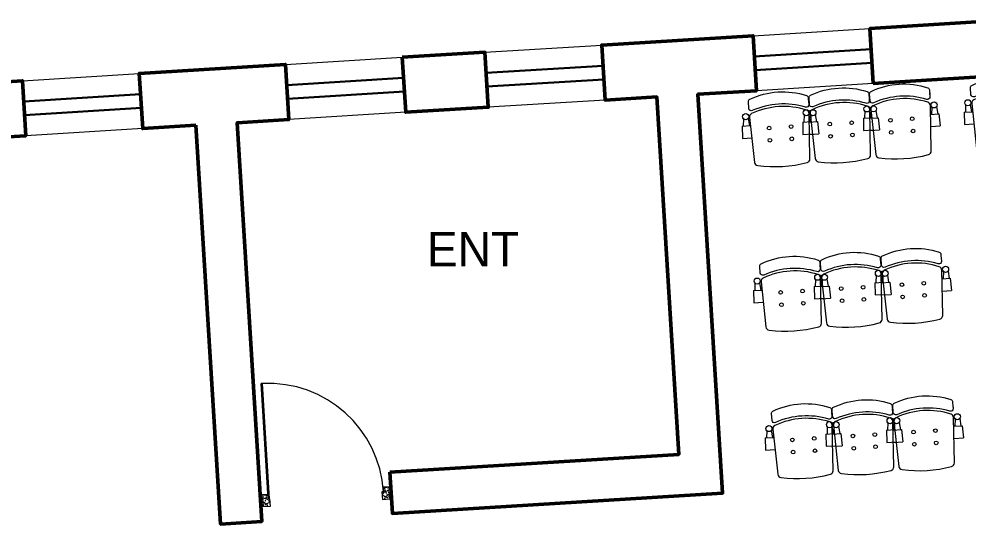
# Model space of a CAD drawing. Header units: millimetres. Extents: x 2342254 to 2635493, y 3886634 to 4043501.
# Drawn here: x 2420275 to 2427150, y 3977274 to 3980933 of the extents above; entities that cross this region are included whole.
import ezdxf

# ---------------------------------------------------------------- set-up
doc = ezdxf.new("R2010")
doc.units = ezdxf.units.MM
doc.header["$MEASUREMENT"] = 0
doc.linetypes.add('DASHED', pattern=[0.75, 0.5, -0.25])
for name, color, linetype, lineweight in [('door', 41, 'Continuous', 5), ('Door Opening-0.09', 253, 'Continuous', 9), ('Furniture Hospital-0.09', 44, 'Continuous', 9), ('hidden lines', 205, 'DASHED', 5), ('WALL 0.2', 7, 'Continuous', 20), ('wall 0.4', 7, 'Continuous', 40), ('Wall-0.5', 7, 'Continuous', 50), ('WINDOW', 152, 'Continuous', 30)]:
    doc.layers.add(name, color=color, linetype=linetype, lineweight=lineweight)
doc.layers.add('Text-0.2', color=7, linetype='Continuous')
doc.styles.add('arial.', font='arial.ttf')

# ---------------------------------------------------------------- blocks, each defined once
blk = doc.blocks.new('d1')
at = {"layer": 'door'}
for p, q in [((2442.75, 10745.72), (2408.32, 10745.72)), ((2442.75, 10746.15), (2408.33, 10746.15)), ((2408.33, 10746.15), (2408.33, 10745.72))]:
    blk.add_line(p, q, dxfattribs=at)
at = {"layer": 'door', "ltscale": 80}
for points in [[(2445, 10779.7), (2445, 10781.99), (2444.56, 10781.99), (2444.56, 10782.43), (2441.8, 10782.43), (2441.8, 10781.99), (2441.36, 10781.99), (2441.36, 10780.14), (2442.75, 10780.14), (2442.75, 10779.7)], [(2445, 10746.15), (2445, 10743.87), (2444.56, 10743.87), (2444.56, 10743.43), (2441.8, 10743.43), (2441.8, 10743.87), (2441.36, 10743.87), (2441.36, 10745.72), (2442.75, 10745.72), (2442.75, 10746.15)]]:
    blk.add_lwpolyline(points, close=True, dxfattribs=at)
at = {"layer": 'Door Opening-0.09', "ltscale": 80}
blk.add_arc((2442.75, 10745.72), 34.42, 90, 179.274, dxfattribs=at)
at = {"layer": 'hidden lines'}
for centre, radius, start, end in [((2441.64, 10791.37), 9.82, 268.3986, 287.3158), ((2441.38, 10784.76), 4.22, 269.7899, 318.9675), ((2444.33, 10781.34), 2.81, 166.4652, 205.1802), ((2445.01, 10781.68), 2.48, 162.4671, 233.2418), ((2441.57, 10782.05), 3, 308.4681, 358.9527), ((2445.46, 10782.07), 1.81, 168.6475, 255.2319), ((2441.38, 10741.1), 4.22, 41.0325, 90.2101), ((2444.33, 10744.52), 2.81, 154.8198, 193.5348), ((2445.01, 10744.18), 2.48, 126.7582, 197.5329), ((2441.57, 10743.81), 3, 1.0473, 51.5319), ((2445.46, 10743.79), 1.81, 104.7681, 191.3525), ((2441.64, 10734.49), 9.82, 72.6842, 91.6014)]:
    blk.add_arc(centre, radius, start, end, dxfattribs=at)
blk = doc.blocks.new('BANCAS')
at = {"layer": 'Furniture Hospital-0.09'}
for p, q in [((-0.2364, -0.2466), (-0.3136, -0.2466)), ((-0.309, -0.3466), (-0.3136, -0.2466)), ((0.3136, -0.25), (0.2364, -0.25)), ((0.309, -0.35), (0.3136, -0.25)), ((-0.241, -0.3466), (-0.309, -0.3466)), ((-0.294, -0.4054), (-0.3002, -0.3466)), ((-0.256, -0.4054), (-0.2498, -0.3466)), ((0.309, -0.35), (0.241, -0.35)), ((0.256, -0.4088), (0.2498, -0.35)), ((0.294, -0.4088), (0.3002, -0.35))]:
    blk.add_line(p, q, dxfattribs=at)
blk.add_lwpolyline([(0.2272, -0.0475, 0.346546), (0.2029, -0.0194, 0.095695), (-0.2029, -0.0194, 0.346546), (-0.2272, -0.0475), (-0.244, -0.4173, 0.318973), (-0.2252, -0.4465, 0.193005), (0.2252, -0.4465, 0.318973), (0.244, -0.4173)], format="xyb", close=True, dxfattribs=at)
blk.add_lwpolyline([(-0.245, -0.5218), (-0.245, -0.4895, -0.522832), (-0.218, -0.4708, 0.18), (0.218, -0.4708, -0.522832), (0.245, -0.4895), (0.245, -0.5466, -0.306573), (0.2324, -0.5652, -0.192782), (-0.2324, -0.5652, -0.306573), (-0.245, -0.5466), (-0.245, -0.5037)], format="xyb", dxfattribs=at)
for centre, radius in [((-0.0896, -0.22), 0.015), ((0.0896, -0.22), 0.015), ((-0.0896, -0.32), 0.015), ((0.0896, -0.32), 0.015), ((-0.275, -0.4216), 0.025), ((0.275, -0.425), 0.025)]:
    blk.add_circle(centre, radius, dxfattribs=at)
blk = doc.blocks.new('A$C72AE6952')
at = {"ltscale": 20, "xscale": 800, "yscale": 800, "zscale": 800, "row_count": 1, "column_count": 3, "row_spacing": 0, "column_spacing": 440.0000000000001}
blk.add_blockref('BANCAS', (-440, 0), dxfattribs=at)
blk = doc.blocks.new('oldblk')
at = {"layer": 'WALL 0.2', "ltscale": 5}
for points in [[(2484402.6, 4322039), (2485249.4, 4322091.1)], [(2482459.9, 4321919.3), (2483306.7, 4321971.5)], [(2481015.4, 4321830.4), (2481862.2, 4321882.5)], [(2479110.1, 4321713), (2479956.9, 4321765.2)], [(2485273.9, 4321692.6), (2484427.1, 4321640.5)], [(2483331.3, 4321573), (2482484.5, 4321520.8)], [(2481886.7, 4321484), (2481040, 4321431.9)], [(2479981.5, 4321366.7), (2479134.7, 4321314.5)]]:
    blk.add_lwpolyline(points, dxfattribs=at)
at = {"layer": 'Wall-0.5', "ltscale": 5}
blk.add_lwpolyline([(2485273.9, 4321692.6), (2485249.4, 4322091.1), (2486370.1, 4322160.1), (2486394.6, 4321761.6), (2485273.9, 4321692.6)], dxfattribs=at)
for points in [[(2481772.3, 4318877), (2483864.4, 4319005.8), (2483704.8, 4321596), (2483331.3, 4321573), (2483306.7, 4321971.5), (2484402.6, 4322039), (2484427.1, 4321640.5), (2484003.7, 4321614.4), (2484181.6, 4318725.4), (2481790.7, 4318578.1)], [(2481862.2, 4321882.5), (2482459.9, 4321919.3), (2482484.5, 4321520.8), (2481886.7, 4321484)], [(2480367.5, 4321390.5), (2479981.5, 4321366.7), (2479956.9, 4321765.2), (2481015.4, 4321830.4), (2481040, 4321431.9), (2480666.4, 4321408.9), (2480844.3, 4318519.8), (2480545.4, 4318501.4)], [(2478748.6, 4321290.8), (2479134.7, 4321314.5), (2479110.1, 4321713), (2476009.4, 4321522.1), (2476042.4, 4320986.6), (2476440.9, 4321011.1), (2476432.4, 4321148.1), (2478449.8, 4321272.4), (2478557.1, 4319529), (2478856, 4319547.4)]]:
    blk.add_lwpolyline(points, close=True, dxfattribs=at)
at = {"layer": 'WINDOW', "ltscale": 5}
for points in [[(2484411.8, 4321889.2), (2485258.6, 4321941.4)], [(2482469.2, 4321769.6), (2483315.9, 4321821.8)], [(2485264.7, 4321842.3), (2484417.9, 4321790.2)], [(2481024.6, 4321680.6), (2481871.4, 4321732.8)], [(2483322, 4321722.7), (2482475.3, 4321670.6)], [(2479119.4, 4321563.3), (2479966.1, 4321615.5)], [(2481877.5, 4321633.7), (2481030.7, 4321581.6)], [(2479972.2, 4321516.4), (2479125.5, 4321464.3)]]:
    blk.add_lwpolyline(points, dxfattribs=at)
at = {"layer": 'Door Opening-0.09', "xscale": 24.31291310736937, "yscale": 24.31291310736937, "zscale": 24.31291310736937, "rotation": 273.5240694583079}
blk.add_blockref('d1', (2216473.7, 4361902.1), dxfattribs=at)
at = {"layer": 'Furniture Hospital-0.09', "xscale": 1.107692350907673, "yscale": 1.107692350907673, "zscale": 1.107692306891935, "rotation": 183.6960109818452}
for p in [(2486617.9, 4321218), (2485008.8, 4321117.5), (2485091.9, 4319926.1), (2485176.7, 4318858.2)]:
    blk.add_blockref('A$C72AE6952', p, dxfattribs=at)
at = {"layer": 'Text-0.2', "ltscale": 5, "insert": (2482040.1, 4320367.1), "char_height": 250, "attachment_point": 7, "rotation": 0.00077, "style": 'arial.'}
blk.add_mtext('{\\fStylus BT|b0|i0|c0|p34;ENT}', dxfattribs=at)

msp = doc.modelspace()

# ---------------------------------------------------------------- block references
at = {"layer": 'wall 0.4'}
msp.add_blockref('oldblk', (-58809.9, -341227.5), dxfattribs=at)

doc.saveas('drawing.dxf')
